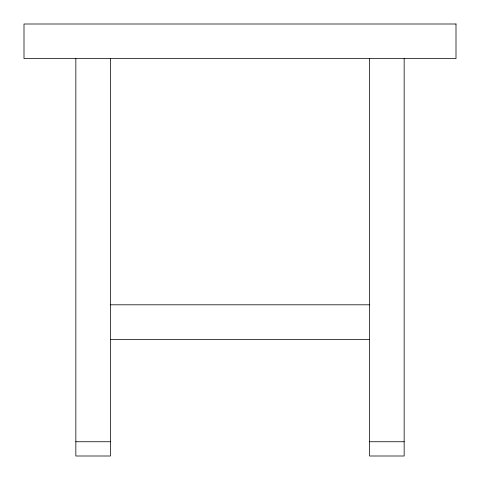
<?xml version="1.0" encoding="UTF-8"?>
<svg xmlns="http://www.w3.org/2000/svg" width="480" height="480" viewBox="0 0 480 480"><rect width="100%" height="100%" fill="white"/><g stroke="black" fill="none" stroke-linecap="round" stroke-linejoin="round"><path stroke-width="0.72" d="M110.4 304.8L369.6 304.8M110.4 339.36L369.6 339.36M75.84 441.744L110.4 441.744M369.6 441.744L404.16 441.744M404.16 58.56L404.16 456L369.6 456L369.6 58.56M110.4 58.56L110.4 456L75.84 456L75.84 58.56M456 24L24 24L24 58.56L456 58.56L456 24"/></g></svg>
